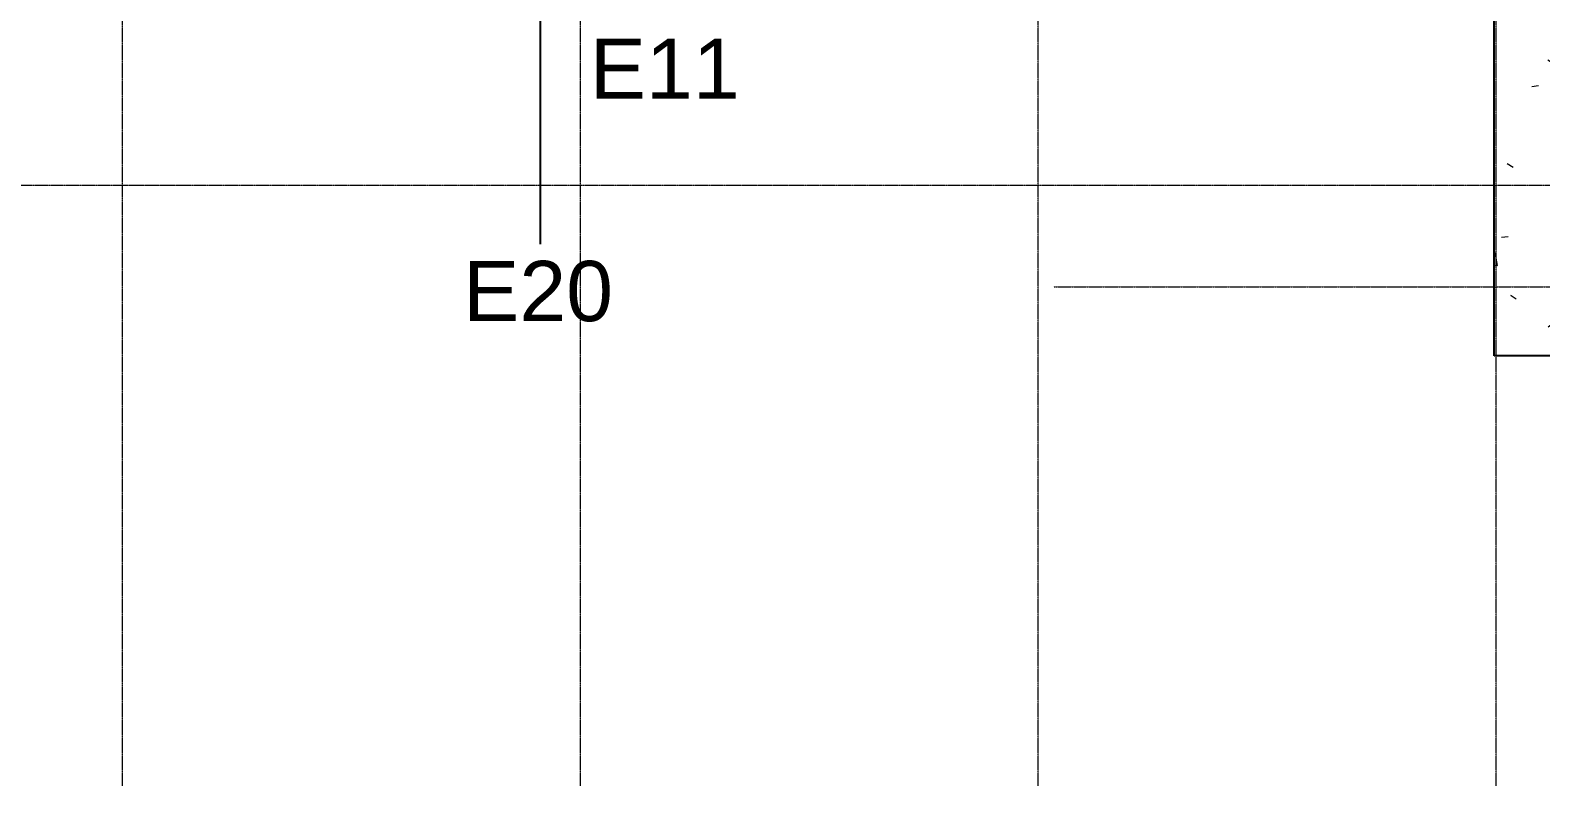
# Model space of a CAD drawing. Header units: millimetres. Extents: x -962357 to -591933, y -35273 to 59420.
# Drawn here: x -735576 to -697972, y -30741 to -11924 of the extents above; entities that cross this region are included whole.
import ezdxf

# ---------------------------------------------------------------- set-up
doc = ezdxf.new("R2010")
doc.units = ezdxf.units.MM
doc.linetypes.add('DPA_Grid _ Level 100', pattern=[10, 5.5, -1.6, 1.3, -1.6])
for name, color, linetype, lineweight in [('A-ROOM-IDEN', 3, 'Continuous', 25), ('A-WALL', 5, 'Continuous', 9), ('A-WALL-PATT', 1, 'Continuous', 9), ('S-GRID', 251, 'Continuous', 9)]:
    doc.layers.add(name, color=color, linetype=linetype, lineweight=lineweight)
doc.styles.add('Arial_1', font='arial.ttf', dxfattribs={"height": 1500})
pattern_1 = [(50, (2.4, 1), (3643.682, -318.781), [381, -4191]), (355, (2.4, 1), (-704.856, 3821.136), [304.8, -3352.8]), (100.451, (306, -25.6), (2938.852, 3502.332), [323.8, -3561.801]), (46.184, (2.4, 1017), (5421.58, -840.856), [571.5, -6286.5]), (96.636, (454, 947), (4748.05, 4948.55), [485.7, -5342.7]), (351.184, (2.4, 1017), (4748.1, 4948.506), [457.2, -5029.2]), (21, (510.4, 763), (3032.288, -2045.304), [381, -4191]), (326, (510.4, 763), (1236.042, 3683.762), [304.8, -3352.8]), (71.451, (763, 592.5), (4268.343, 1638.425), [323.8, -3561.801]), (37.5, (2.4, 1), (61.772, 1691.1008), [167.64, -3144.52, 167.64, -3235.96, -3365.5]), (37.5, (2.4, 1), (61.772, 1691.1008), [-6715.76, 167.64, -3197.86]), (7.5, (2.4, 1), (1336.3933, 2003.6115), [167.64, -1772.92, 167.64, -3068.32, -1282.7]), (7.5, (2.4, 1), (1336.3933, 2003.6115), [-5176.52, 167.64, -1115.06]), (327.5, (-1130.5, 1), (2711.8178, -114.5786), [167.64, -1102.36, 167.64, -3794.76, -5257.8]), (327.5, (-1130.5, 1), (2711.8178, -114.5786), [-5232.4, 167.64, -5090.16]), (317.5, (-1638.5, 1), (2962.5856, 508.5334), [167.64, -1483.36, 167.64, -2463.8, -3733.8]), (317.5, (-1638.5, 1), (2962.5856, 508.5334), [-4282.44, 167.64, -3566.16])]

msp = doc.modelspace()

# ---------------------------------------------------------------- hatches: boundary and pattern name
at = {"layer": 'A-WALL-PATT'}
h = msp.add_hatch(dxfattribs=at)
h.set_pattern_fill('FP_1', color=256, style=0, pattern_type=2)
h.set_pattern_definition(pattern_1)
h.paths.add_polyline_path([(-699135, -18532), (-697635, -18532), (-697635, -4540), (-699135, -4540), (-699135, -12743.4)])
h = msp.add_hatch(dxfattribs=at)
h.set_pattern_fill('FP_1', color=256, style=0, pattern_type=2)
h.set_pattern_definition(pattern_1)
h.paths.add_polyline_path([(-699135, -20032), (-653820, -20032), (-653820, -18532), (-699135, -18532)])

# ---------------------------------------------------------------- linework, layer by layer
at = {"layer": 'A-ROOM-IDEN'}
msp.add_line((-722878.1, 921.4), (-722878.1, -17251.5), dxfattribs=at)
at = {"layer": 'A-WALL', "color": 7, "lineweight": 25}
for p, q in [((-699135, -18532), (-699135, -6040)), ((-699135, -20032), (-699135, -18532)), ((-653820, -20032), (-699135, -20032))]:
    msp.add_line(p, q, dxfattribs=at)
at = {"layer": 'S-GRID', "linetype": 'DPA_Grid _ Level 100'}
for p, q in [((-733280, -30741.3), (-733280, 54920.2)), ((-721880, -30741.3), (-721880, 54920.2)), ((-710480, -30741.3), (-710480, 54920.2)), ((-699080, -30741.3), (-699080, 54920.2)), ((-603146.2, -15795), (-957857, -15795)), ((-710095.1, -18312), (-601518.7, -18312))]:
    msp.add_line(p, q, dxfattribs=at)

# ---------------------------------------------------------------- texts
at = {"layer": 'A-ROOM-IDEN', "lineweight": 9, "char_height": 1500, "width": 4609.703, "attachment_point": 1, "style": 'Arial_1'}
for s, insert in [('E11', (-721642.7, -12133.2)), ('E20', (-724795.6, -17669.7))]:
    msp.add_mtext(s, dxfattribs=dict(at, insert=insert))

doc.saveas('drawing.dxf')
